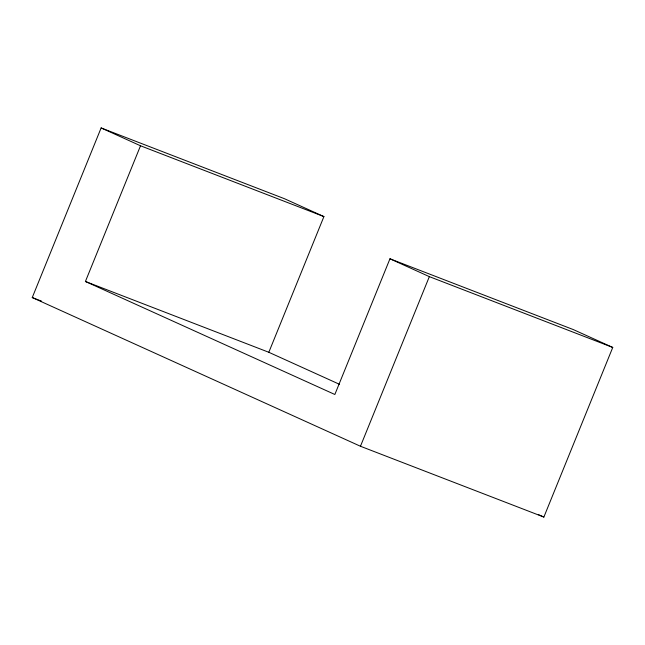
<?xml version="1.0" encoding="UTF-8"?>
<svg xmlns="http://www.w3.org/2000/svg" width="645" height="645" viewBox="0 0 645 645"><rect width="100%" height="100%" fill="white"/><g stroke="black" fill="none" stroke-linecap="round" stroke-linejoin="round"><path stroke-width="0.97" d="M101.128 127.936L140.513 145.778L85.414 281.478L334.852 394.49L389.959 258.79L573.365 329.603L612.75 347.445L543.872 517.064L360.466 446.259L32.25 297.555L101.128 127.936L284.534 198.741L323.919 216.591L268.82 352.283L339.431 384.283M360.466 446.259L429.344 276.632L389.959 258.79M140.513 145.778L323.919 216.591M429.344 276.632L612.75 347.445M85.414 281.478L268.82 352.283M32.25 297.555L41.611 301.167M538.373 514.573L543.872 517.064"/></g></svg>
